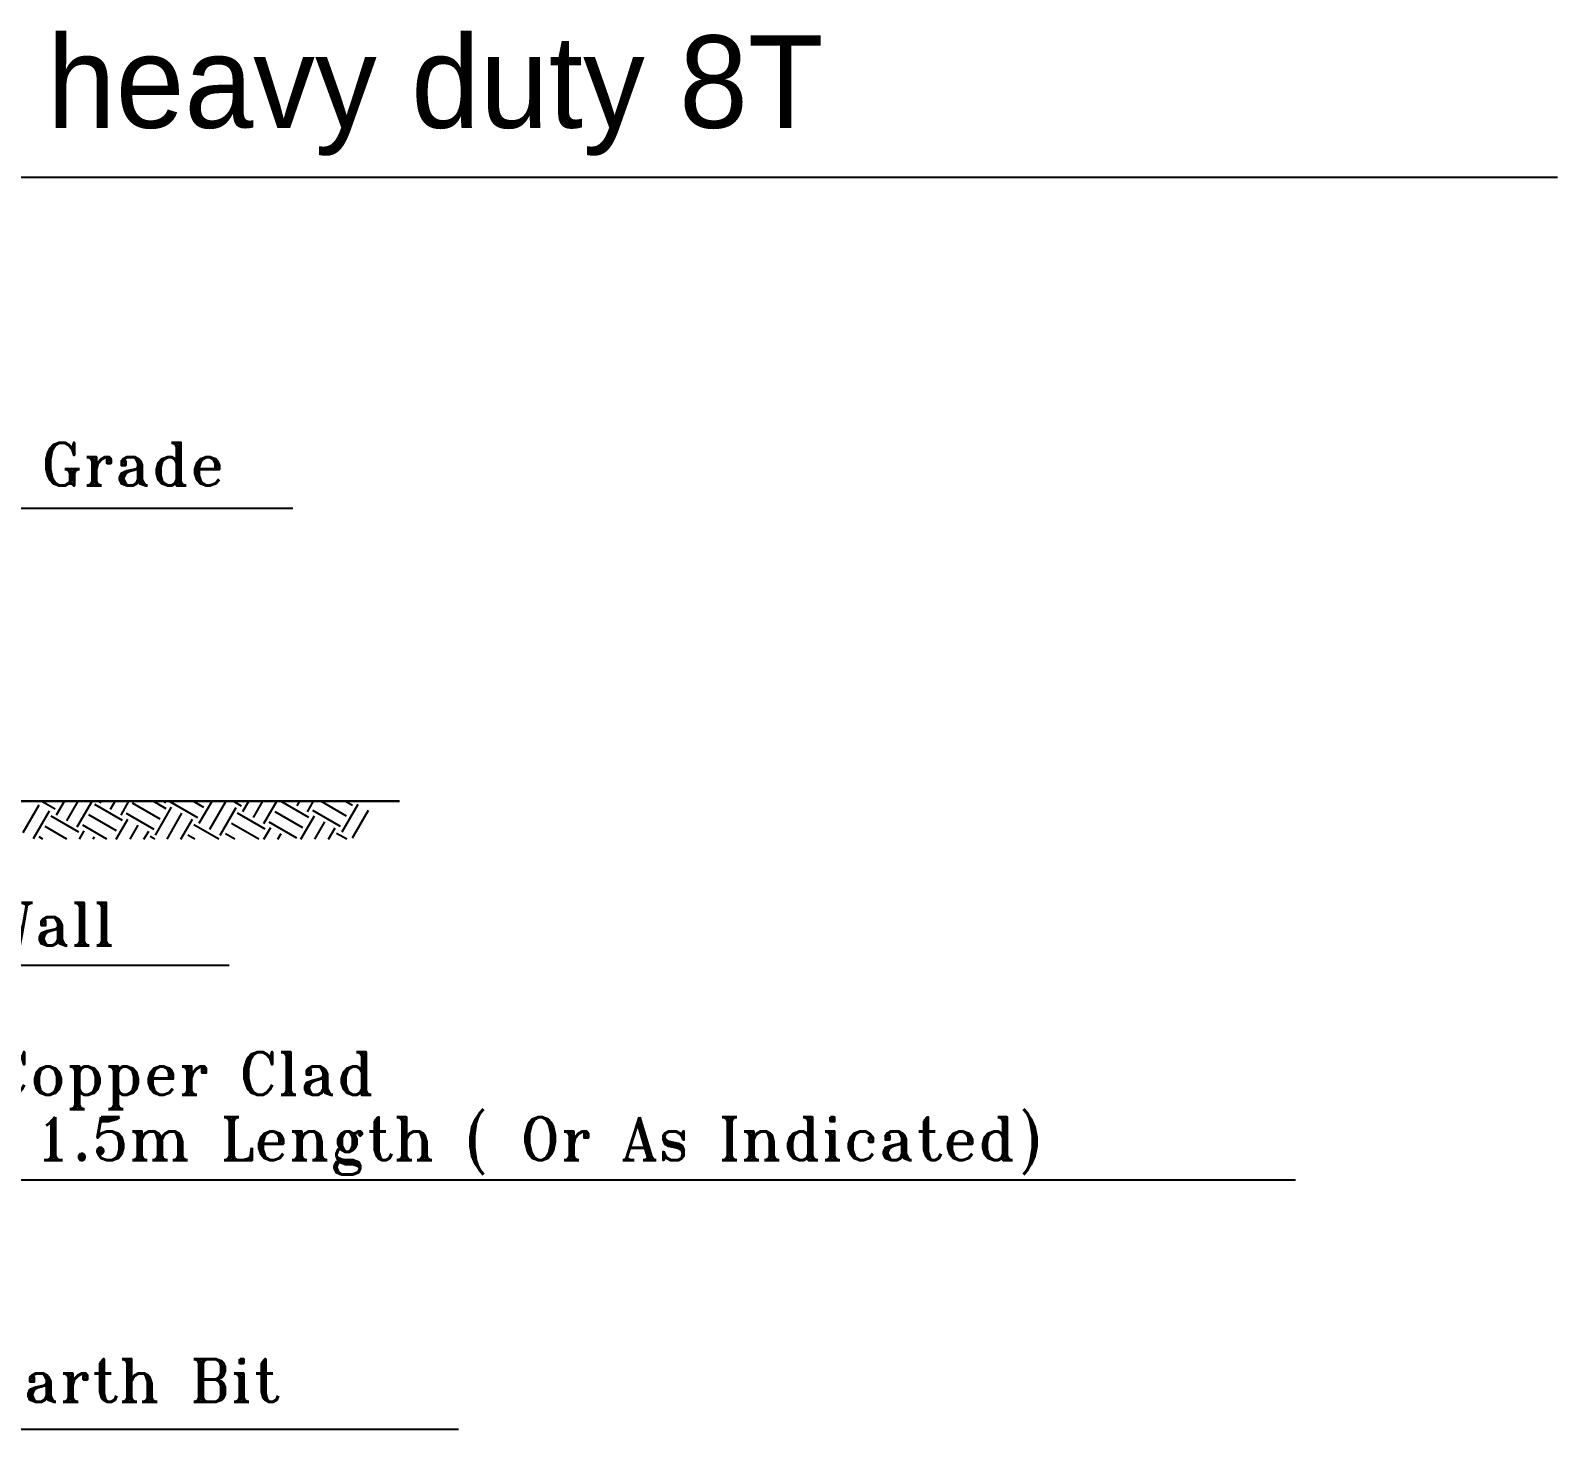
# Model space of a CAD drawing. Extents: x 152089 to 152185, y 180985 to 181226.
# Drawn here: x 152123.171 to 152128.132, y 181036.48 to 181041.026 of the extents above; entities that cross this region are included whole.
import ezdxf

# ---------------------------------------------------------------- set-up
doc = ezdxf.new("R2010")
doc.units = 0
doc.header["$LTSCALE"] = 3
doc.header["$MEASUREMENT"] = 0
doc.layers.get('0').update_dxf_attribs({"linetype": 'CONTINUOUS'})
doc.layers.add('NAMES', color=12, linetype='CONTINUOUS')
doc.layers.add('POWER', color=54, linetype='CONTINUOUS')
doc.styles.add('ABED', font='romant.shx')

msp = doc.modelspace()

# ---------------------------------------------------------------- linework, layer by layer
at = {"linetype": 'ByBlock'}
msp.add_line((152128.1323, 181040.5491), (152121.2486, 181040.5491), dxfattribs=at)
for points in [[(152121.9093, 181038.8976), (152122.1622, 181039.4742), (152124.0228, 181039.4742)], [(152121.5914, 181037.9887), (152123.8159, 181037.9887)], [(152124.5617, 181036.4801), (152120.707, 181036.4801), (152119.8953, 181037.8181)], [(152119.7301, 181037.2918), (152127.2809, 181037.2918)]]:
    msp.add_lwpolyline(points, dxfattribs=at)
at = {"layer": 'POWER', "linetype": 'ByBlock'}
for p, q in [((152124.3693, 181038.5218), (152121.7442, 181038.5218)), ((152122.385, 181038.5218), (152124.3693, 181038.5218)), ((152123.2508, 181038.4956), (152123.2055, 181038.5218)), ((152123.2555, 181038.4779), (152123.2808, 181038.5218)), ((152123.2893, 181038.4584), (152123.3258, 181038.5218)), ((152123.323, 181038.4389), (152123.3708, 181038.5218)), ((152123.3974, 181038.5159), (152123.4008, 181038.5218)), ((152123.4312, 181038.4964), (152123.4458, 181038.5218)), ((152123.4649, 181038.4769), (152123.4908, 181038.5218)), ((152123.6116, 181038.4972), (152123.5691, 181038.5218)), ((152123.6069, 181038.515), (152123.6108, 181038.5218)), ((152123.7146, 181038.4678), (152123.6246, 181038.5197)), ((152123.7341, 181038.5015), (152123.699, 181038.5218)), ((152123.7194, 181038.45), (152123.7608, 181038.5218)), ((152123.7531, 181038.4306), (152123.805, 181038.5205)), ((152123.8565, 181038.5058), (152123.8289, 181038.5218)), ((152123.8613, 181038.4881), (152123.8807, 181038.5218)), ((152123.895, 181038.4686), (152123.9257, 181038.5218)), ((152123.9288, 181038.4491), (152123.9707, 181038.5218)), ((152124.0755, 181038.4694), (152123.9855, 181038.5213)), ((152124.037, 181038.5066), (152124.0457, 181038.5218)), ((152124.0707, 181038.4871), (152124.0907, 181038.5218)), ((152124.1979, 181038.4737), (152124.1146, 181038.5218)), ((152124.2174, 181038.5074), (152124.1926, 181038.5218)), ((152123.1473, 181038.4204), (152123.1993, 181038.5104)), ((152123.1811, 181038.4009), (152123.233, 181038.4909)), ((152123.3278, 181038.4212), (152123.2378, 181038.4731)), ((152123.4502, 181038.4255), (152123.3602, 181038.4774)), ((152123.4697, 181038.4592), (152123.3797, 181038.5112)), ((152123.5727, 181038.4297), (152123.4827, 181038.4817)), ((152123.5921, 181038.4635), (152123.5022, 181038.5154)), ((152123.5774, 181038.412), (152123.6294, 181038.502)), ((152123.6146, 181038.3984), (152123.6631, 181038.4825)), ((152123.7868, 181038.4111), (152123.8388, 181038.5011)), ((152123.9335, 181038.4314), (152123.8435, 181038.4833)), ((152124.056, 181038.4357), (152123.966, 181038.4876)), ((152124.0495, 181038.3984), (152124.0932, 181038.4742)), ((152124.1784, 181038.4399), (152124.0885, 181038.4919)), ((152124.1832, 181038.4222), (152124.2351, 181038.5122)), ((152124.2169, 181038.4027), (152124.2689, 181038.4927)), ((152123.2892, 181038.3984), (152123.2183, 181038.4394)), ((152123.3296, 181038.3984), (152123.3455, 181038.4259)), ((152123.4191, 181038.3984), (152123.3407, 181038.4437)), ((152123.4496, 181038.3984), (152123.4874, 181038.464)), ((152123.4946, 181038.3984), (152123.5212, 181038.4445)), ((152123.5396, 181038.3984), (152123.5549, 181038.425)), ((152123.6595, 181038.3984), (152123.6969, 181038.463)), ((152123.7828, 181038.3984), (152123.7016, 181038.4453)), ((152123.9127, 181038.3984), (152123.8241, 181038.4496)), ((152123.9295, 181038.3984), (152123.9513, 181038.4361)), ((152124.0365, 181038.4019), (152123.9465, 181038.4539)), ((152124.0945, 181038.3984), (152124.127, 181038.4547)), ((152124.1395, 181038.3984), (152124.1607, 181038.4352)), ((152123.2113, 181038.3984), (152123.1988, 181038.4056)), ((152123.3746, 181038.3984), (152123.3792, 181038.4064)), ((152123.575, 181038.3984), (152123.5597, 181038.4073)), ((152123.7049, 181038.3984), (152123.6821, 181038.4115)), ((152123.8347, 181038.3984), (152123.8046, 181038.4158)), ((152123.9745, 181038.3984), (152123.985, 181038.4166)), ((152124.1984, 181038.3984), (152124.1655, 181038.4174))]:
    msp.add_line(p, q, dxfattribs=at)

# ---------------------------------------------------------------- texts
at = {"layer": 'NAMES', "color": 7, "linetype": 'ByBlock'}
msp.add_text('Cast Iron heavy duty 8T', height=0.300357, dxfattribs=at).set_placement((152121.4832, 181040.7101))
at = {"layer": 'POWER', "linetype": 'ByBlock', "style": 'ABED'}
for s, p in [('Finishing Grade', (152122.1481, 181039.5475)), ('Concrete Wall', (152122.0307, 181038.0526)), ('Steel Rod Copper Clad', (152121.9678, 181037.5672)), ('19mm dia, 1.5m Length ( Or As Indicated)', (152121.9678, 181037.3556)), ('To Second Earth Bit', (152121.8626, 181036.5696))]:
    msp.add_text(s, height=0.139294, dxfattribs=at).set_placement(p)

doc.saveas('drawing.dxf')
